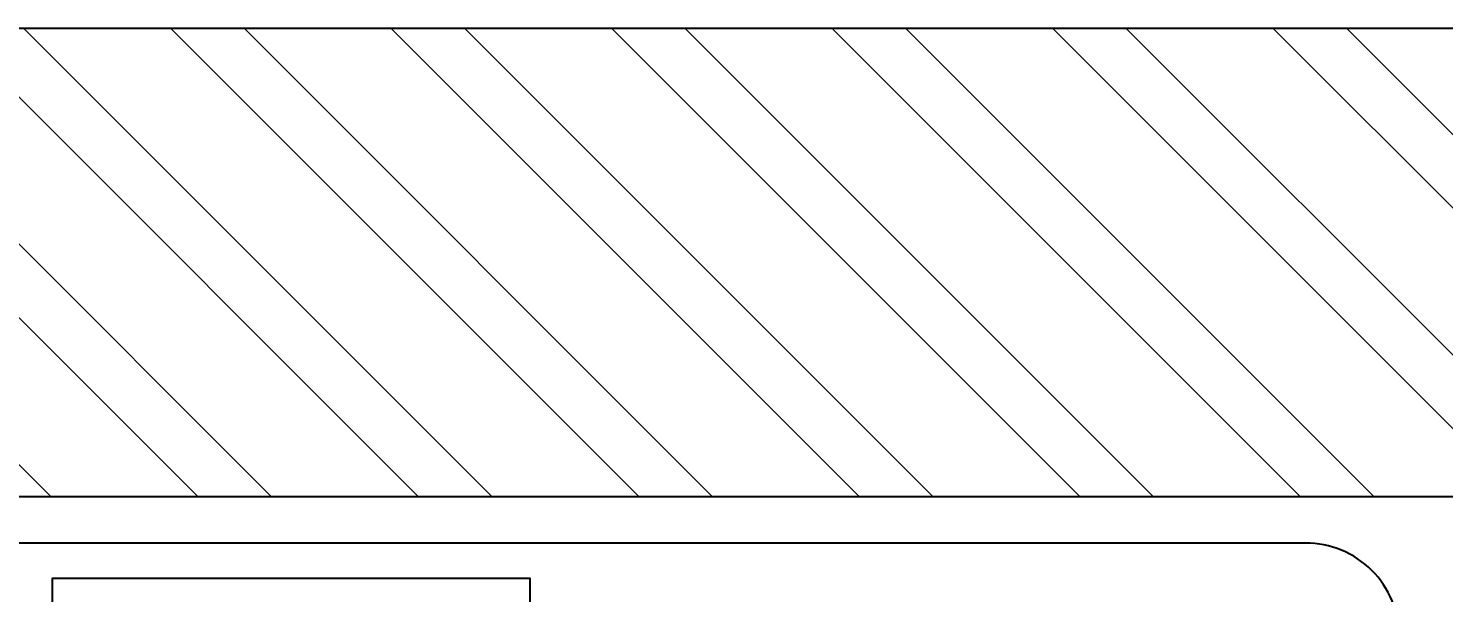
# Model space of a CAD drawing. Header units: feet. Extents: x 3387903 to 3402123, y -5461245 to -5443363.
# Drawn here: x 3391199 to 3391955, y -5443664 to -5443363 of the extents above; entities that cross this region are included whole.
import ezdxf

# ---------------------------------------------------------------- set-up
doc = ezdxf.new("R2010")
doc.units = ezdxf.units.FT
doc.header["$LTSCALE"] = 33
doc.header["$MEASUREMENT"] = 0
doc.layers.add('A-WALL', color=1, linetype='Continuous')
doc.layers.add('PDF_Geometry', color=7, linetype='Continuous')
for name, color, linetype, lineweight in [('LENS-FURNITURE', 13, 'Continuous', 9), ('LENS_DIMENSION', 193, 'Continuous', 0), ('LENS_PARTITION', 21, 'Continuous', 25), ('LN-HATCH', 251, 'Continuous', 0)]:
    doc.layers.add(name, color=color, linetype=linetype, lineweight=lineweight)
doc.styles.get("Standard").update_dxf_attribs({"font": 'GILC____.TTF'})

# ---------------------------------------------------------------- blocks, each defined once
blk = doc.blocks.new('A$Ce3c081f2')
at = {"layer": 'LN-HATCH'}
h = blk.add_hatch(dxfattribs=at)
h.set_pattern_fill('ANSI32', color=256, scale=222)
h.set_pattern_definition([(45, (-2067896.709303212, 5460790.36370473), (-58.86663953378008, 58.86663953378008), []), (45, (-2067857.464876921, 5460790.36370473), (-58.86663953378008, 58.86663953378008), [])])
h.paths.add_polyline_path([(0, 600), (0, 10105), (-250, 10105), (-250, 600)])
h.paths.add_polyline_path([(-715, 10565), (-715, 10815), (-5445, 10815), (-5445, 10565)])
h.paths.add_polyline_path([(-6085, 10565), (-6085, 10815), (-11400, 10815), (-11400, 10565)])
h.paths.add_polyline_path([(-12085, 10565), (-12085, 10815), (-13682, 10815), (-13682, 10565), (-13575, 10565)])
at = {"layer": 'A-WALL'}
for p, q in [((0, 10815), (0, 0)), ((-250, 10105), (-250, 600))]:
    blk.add_line(p, q, dxfattribs=at)
blk = doc.blocks.new('MINGSING')
at = {"layer": 'LENS_PARTITION', "color": 1}
blk.add_lwpolyline([(0, 225.050557859242), (255, 225.050557859242), (255, 575.0505578592417), (0, 575.0505578592417)], close=True, dxfattribs=at)
at = {"insert": (7.55703631043434, 290.8781383554451), "char_height": 25, "width": 317.4808165720382, "attachment_point": 1}
blk.add_mtext('CM2200\\P{\\H0.4x;305mm W x 350mm D x 560mm H}', dxfattribs=at)
blk = doc.blocks.new('MOROTISED TABLE-TRIAL SET 950x600')
at = {"layer": 'PDF_Geometry', "lineweight": 25}
blk.add_lwpolyline([(415.5923622683621, 2.18279e-11), (550.0003704861738, 2.18279e-11, 0.4142524001247118), (599.9958994225599, 50.00260162355697), (599.9958994225599, 899.9973678589085, 0.4142518501714829), (550.0003704861738, 950.0000000000218), (50.00260613718999, 950.0000000000218, 0.4142929195148918), (4.605390131e-07, 899.9973678589085), (4.605390131e-07, 50.00260162355697, 0.414163635492108), (50.00260613718999, 2.18279e-11), (415.5923622683621, 2.18279e-11)], format="xyb", dxfattribs=at)

msp = doc.modelspace()

# ---------------------------------------------------------------- block references
at = {"xscale": -1}
msp.add_blockref('MINGSING', (3391466.835926676, -5444231.616976243), dxfattribs=at)
at = {"layer": 'LENS-FURNITURE', "rotation": 270}
msp.add_blockref('MOROTISED TABLE-TRIAL SET 950x600', (3390981.031784078, -5443637.815847139), dxfattribs=at)
at = {"layer": 'LENS_DIMENSION', "rotation": 90}
msp.add_blockref('A$Ce3c081f2', (3398718.089832962, -5443362.956978898), dxfattribs=at)

doc.saveas('drawing.dxf')
